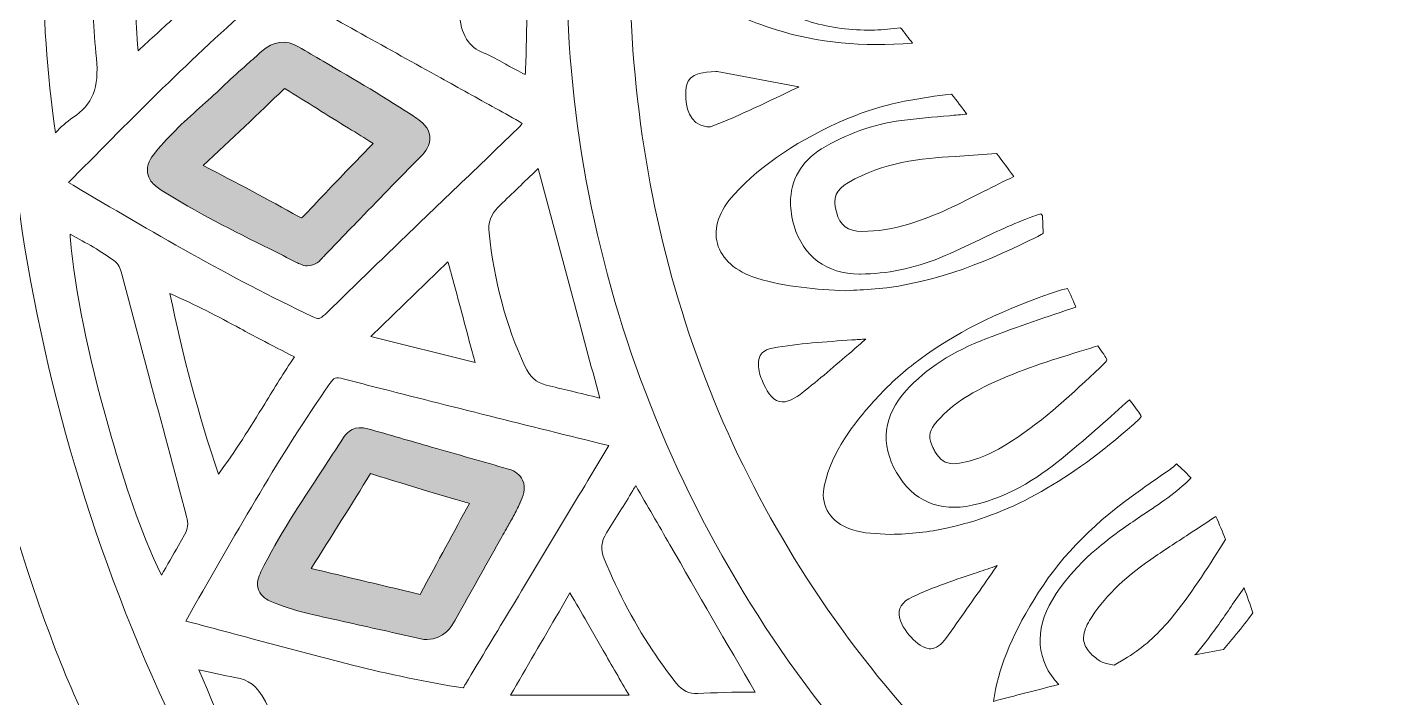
# Model space of a CAD drawing. Extents: x 126 to 2875, y -2951 to -49.
# Drawn here: x 578.5 to 976, y -1812.4 to -1616.7 of the extents above; entities that cross this region are included whole.
import ezdxf

# ---------------------------------------------------------------- set-up
doc = ezdxf.new("R2010")
doc.units = 0
doc.header["$MEASUREMENT"] = 0
doc.layers.add('Layer 1', color=7, linetype='Continuous')

# ---------------------------------------------------------------- blocks, each defined once
blk = doc.blocks.new('block 2')
at = {"layer": 'Layer 1', "true_color": 0x96c0ff}
h = blk.add_hatch(color=151, dxfattribs=at)
h.dxf.hatch_style = 2
edge = h.paths.add_edge_path()
edge.add_spline(control_points=[(614.67, -1661.59), (615.47, -1662.72), (616.62, -1663.55), (617.64, -1664.21), (617.64, -1664.21), (617.64, -1664.21), (617.64, -1664.21), (627.86, -1670.72), (638.77, -1676.16), (649.31, -1681.42), (651.92, -1682.72), (654.52, -1684.02), (657.11, -1685.33), (657.54, -1685.54), (657.97, -1685.73), (658.37, -1685.9), (658.37, -1685.9), (659.21, -1686.27), (659.21, -1686.27), (659.21, -1686.27), (659.74, -1686.31), (659.74, -1686.31), (659.91, -1686.32), (660.08, -1686.33), (660.24, -1686.33), (662.73, -1686.33), (664.11, -1684.71), (664.8, -1683.91), (664.9, -1683.8), (664.99, -1683.69), (665.09, -1683.59), (668.24, -1680.34), (671.38, -1677.08), (674.52, -1673.82), (680.69, -1667.43), (687.06, -1660.82), (693.41, -1654.42), (694.68, -1653.14), (696.34, -1651.13), (696.08, -1648.54), (695.81, -1645.96), (693.77, -1644.31), (692.25, -1643.3), (683.33, -1637.35), (673.97, -1631.89), (664.91, -1626.61), (662.52, -1625.22), (660.12, -1623.82), (657.74, -1622.42), (654.07, -1620.26), (650.27, -1620.72), (647.01, -1623.7), (645.62, -1624.98), (644.2, -1626.24), (642.78, -1627.49), (640.63, -1629.39), (638.4, -1631.36), (636.27, -1633.41), (634.15, -1635.46), (631.9, -1637.48), (629.72, -1639.44), (625.01, -1643.66), (620.14, -1648.04), (615.98, -1653.18), (614.55, -1654.93), (613.29, -1656.88), (613.67, -1659.24), (613.82, -1660.14), (614.18, -1660.92), (614.67, -1661.59)], knot_values=[0, 0, 0, 0, 1, 1, 1, 2, 2, 2, 3, 3, 3, 4, 4, 4, 5, 5, 5, 6, 6, 6, 7, 7, 7, 8, 8, 8, 9, 9, 9, 10, 10, 10, 11, 11, 11, 12, 12, 12, 13, 13, 13, 14, 14, 14, 15, 15, 15, 16, 16, 16, 17, 17, 17, 18, 18, 18, 19, 19, 19, 20, 20, 20, 21, 21, 21, 22, 22, 22, 23, 23, 23, 23], degree=3, periodic=1)
edge = h.paths.add_edge_path()
edge.add_spline(control_points=[(653.4, -1634.81), (653.52, -1634.69), (653.63, -1634.6), (653.71, -1634.53), (653.75, -1634.56), (653.81, -1634.59), (653.87, -1634.63), (660, -1638.53), (666.27, -1642.41), (672.34, -1646.16), (674.72, -1647.63), (677.1, -1649.11), (679.48, -1650.59), (677.42, -1652.75), (675.35, -1654.91), (673.27, -1657.07), (668.77, -1661.75), (664.11, -1666.6), (659.61, -1671.46), (658.97, -1672.16), (658.68, -1672.3), (658.68, -1672.31), (658.64, -1672.31), (658.37, -1672.27), (657.76, -1671.93), (648.97, -1667.08), (639.6, -1662.07), (629.89, -1657.05), (638.1, -1649.49), (646.22, -1641.7), (653.4, -1634.81)], knot_values=[0, 0, 0, 0, 1, 1, 1, 2, 2, 2, 3, 3, 3, 4, 4, 4, 5, 5, 5, 6, 6, 6, 7, 7, 7, 8, 8, 8, 9, 9, 9, 10, 10, 10, 10], degree=3, periodic=1)
h = blk.add_hatch(color=151, dxfattribs=at)
h.dxf.hatch_style = 2
edge = h.paths.add_edge_path()
edge.add_spline(control_points=[(649.95, -1784.4), (653.89, -1786.03), (657.89, -1787.28), (662.16, -1788.22), (669.8, -1789.91), (677.45, -1791.63), (685.09, -1793.34), (685.09, -1793.34), (693.94, -1795.33), (693.94, -1795.33), (693.94, -1795.33), (694.34, -1795.39), (694.34, -1795.39), (694.65, -1795.42), (694.96, -1795.43), (695.25, -1795.43), (700.26, -1795.43), (702.53, -1791.38), (703.42, -1789.8), (703.42, -1789.8), (704.63, -1787.64), (704.63, -1787.64), (708.79, -1780.24), (712.94, -1772.83), (717.08, -1765.43), (717.51, -1764.65), (717.96, -1763.88), (718.4, -1763.1), (719.06, -1761.94), (719.74, -1760.75), (720.4, -1759.54), (720.43, -1759.47), (720.47, -1759.41), (720.5, -1759.35), (721.15, -1758.14), (721.78, -1756.9), (722.37, -1755.61), (722.39, -1755.57), (722.41, -1755.54), (722.42, -1755.51), (722.42, -1755.51), (722.42, -1755.5), (722.42, -1755.5), (722.44, -1755.47), (722.45, -1755.44), (722.47, -1755.4), (723.2, -1753.79), (724.3, -1751.36), (723.15, -1748.88), (722.44, -1747.34), (721.06, -1746.26), (719.06, -1745.68), (711.56, -1743.52), (704.06, -1741.37), (696.56, -1739.22), (690.36, -1737.45), (684.16, -1735.67), (677.97, -1733.89), (674.15, -1732.79), (672, -1734.68), (670.86, -1736.45), (668.77, -1739.72), (666.63, -1742.96), (664.49, -1746.2), (658.29, -1755.58), (651.89, -1765.28), (646.77, -1775.68), (646.06, -1777.11), (645.35, -1779.01), (646.08, -1780.95), (646.83, -1782.92), (648.65, -1783.86), (649.95, -1784.4)], knot_values=[0, 0, 0, 0, 1, 1, 1, 2, 2, 2, 3, 3, 3, 4, 4, 4, 5, 5, 5, 6, 6, 6, 7, 7, 7, 8, 8, 8, 9, 9, 9, 10, 10, 10, 11, 11, 11, 12, 12, 12, 13, 13, 13, 14, 14, 14, 15, 15, 15, 16, 16, 16, 17, 17, 17, 18, 18, 18, 19, 19, 19, 20, 20, 20, 21, 21, 21, 22, 22, 22, 23, 23, 23, 24, 24, 24, 24], degree=3, periodic=1)
edge = h.paths.add_edge_path()
edge.add_spline(control_points=[(678.72, -1747), (686.41, -1749.38), (694.62, -1751.86), (703.68, -1754.54), (704.97, -1754.92), (706.28, -1755.31), (707.61, -1755.7), (703.05, -1764.03), (698.56, -1772.38), (693.26, -1782.25), (693.26, -1782.25), (685.71, -1780.46), (685.71, -1780.46), (677.58, -1778.52), (669.5, -1776.59), (661.43, -1774.69), (667.32, -1765.4), (673.21, -1755.91), (678.72, -1747)], knot_values=[0, 0, 0, 0, 1, 1, 1, 2, 2, 2, 3, 3, 3, 4, 4, 4, 5, 5, 5, 6, 6, 6, 6], degree=3, periodic=1)
at = {"layer": 'Layer 1', "lineweight": 0}
for points, knots in [([(2818.52, -1015.73), (2765.29, -1065.49), (2703.63, -1093.3), (2640.24, -1096.15), (2556.69, -1099.87), (2474.7, -1071.45), (2412.6, -1046.28), (2390.46, -1037.31), (2368.11, -1027.6), (2346.48, -1018.23), (2338.27, -1014.67), (2330.02, -1011.09), (2321.71, -1007.53), (2370.51, -1008.44), (2426.27, -1007.2), (2513.09, -924.65), (2568.78, -871.7), (2642.17, -798.11), (2625.81, -711.87), (2622.52, -694.49), (2611.09, -653.09), (2560.09, -612.54), (2565.36, -622.37), (2601.86, -692.87), (2569.54, -747.69), (2554.2, -773.71), (2526.78, -791.73), (2470.03, -803.98), (2455.63, -807.08), (2439.86, -809.44), (2422.81, -811.04), (2491.94, -734.79), (2533.75, -634.63), (2547.11, -513), (2561.91, -378.42), (2538.09, -252.24), (2515.5, -170.1), (2510.84, -153.21), (2505.7, -136.24), (2500.21, -119.65), (2496.11, -107.32), (2491.02, -97.85), (2485.03, -91.28), (2485.03, -91.28), (2489.08, -88.91), (2489.08, -88.91), (2488.22, -87.43), (2467.53, -52.75), (2420.58, -50.35), (2390.21, -48.79), (2356.11, -61.25), (2319.21, -87.4), (2293.72, -105.48), (2266.78, -130.21), (2238.64, -161.33), (2186.92, -191.97), (2146.46, -219.39), (2111.33, -247.55), (2059.02, -289.5), (2001.37, -329.63), (1934.36, -338.98), (1877.45, -346.93), (1826.29, -329.19), (1772.12, -310.4), (1744.15, -300.69), (1715.23, -290.66), (1685.52, -284.53), (1598.6, -266.59), (1534.9, -282.01), (1500.31, -329.06), (1465.72, -282.01), (1402.02, -266.61), (1315.1, -284.53), (1285.39, -290.66), (1256.47, -300.69), (1228.5, -310.4), (1174.33, -329.19), (1123.17, -346.93), (1066.26, -338.98), (999.25, -329.63), (941.6, -289.5), (889.29, -247.55), (854.16, -219.39), (813.72, -191.97), (761.98, -161.33), (733.84, -130.21), (706.9, -105.48), (681.41, -87.4), (644.51, -61.25), (610.42, -48.78), (580.04, -50.35), (533.09, -52.75), (512.4, -87.43), (511.54, -88.91), (511.54, -88.91), (515.6, -91.28), (515.6, -91.28), (509.6, -97.85), (504.51, -107.32), (500.43, -119.65), (494.91, -136.25), (489.76, -153.22), (485.12, -170.1), (462.53, -252.24), (438.71, -378.42), (453.51, -513), (466.87, -634.63), (508.68, -734.79), (577.81, -811.04), (560.76, -809.44), (544.99, -807.08), (530.59, -803.98), (473.84, -791.73), (446.42, -773.71), (431.08, -747.69), (398.76, -692.87), (435.26, -622.37), (440.53, -612.54), (389.53, -653.09), (378.1, -694.49), (374.81, -711.87), (358.45, -798.11), (431.84, -871.7), (487.53, -924.65), (574.36, -1007.2), (630.11, -1008.44), (678.91, -1007.53), (670.6, -1011.09), (662.35, -1014.67), (654.14, -1018.23), (632.51, -1027.6), (610.16, -1037.31), (588.02, -1046.28), (525.92, -1071.45), (443.9, -1099.88), (360.39, -1096.15), (296.99, -1093.3), (235.33, -1065.49), (182.1, -1015.73), (182.1, -1015.73), (125.87, -963.15), (125.87, -963.15), (125.87, -963.15), (170.22, -1026.07), (170.22, -1026.07), (219.77, -1096.34), (304.4, -1156.08), (385.84, -1178.26), (421.01, -1187.83), (457.96, -1193.28), (496.54, -1194.59), (485.65, -1205.66), (470.29, -1222.36), (453.05, -1244.47), (422.71, -1283.4), (380.73, -1347.02), (353.04, -1429.06), (321.9, -1521.35), (314.84, -1617.62), (332.07, -1715.18), (353.53, -1836.78), (412.97, -1960.62), (508.76, -2083.27), (508.76, -2083.27), (517.35, -2094.25), (517.35, -2094.25), (517.35, -2094.25), (522.39, -2081.24), (522.39, -2081.24), (522.59, -2080.7), (544.03, -2026.57), (607.28, -1966.45), (618.55, -1955.74), (631.63, -1944.41), (646.68, -1932.9), (644.92, -1962.85), (643.59, -2025.77), (654.99, -2105.75), (664.24, -2170.7), (680.05, -2233.27), (701.96, -2291.74), (729.36, -2364.83), (766.43, -2431.68), (812.16, -2490.44), (814.05, -2493.21), (839.63, -2531.25), (859.49, -2587.32), (878.32, -2640.42), (895.73, -2721.14), (871.87, -2804.06), (871.87, -2804.06), (865.62, -2825.84), (865.62, -2825.84), (865.62, -2825.84), (884.08, -2812.68), (884.08, -2812.68), (885.65, -2811.57), (922.92, -2784.71), (954.16, -2735.73), (978.8, -2697.08), (1003.28, -2637.97), (992.89, -2564.05), (993.48, -2564.79), (994.03, -2565.49), (994.54, -2566.17), (1016.21, -2595.31), (1039.76, -2622.73), (1064.5, -2647.63), (1109.21, -2692.65), (1155.37, -2726.78), (1201.72, -2749.11), (1255.68, -2775.1), (1310.13, -2785.14), (1363.64, -2778.93), (1378.87, -2809.5), (1404.34, -2833.21), (1429, -2856.2), (1455.2, -2880.59), (1479.94, -2903.62), (1493.04, -2933.91), (1493.04, -2933.91), (1500.31, -2950.67), (1500.31, -2950.67), (1500.31, -2950.67), (1507.58, -2933.91), (1507.58, -2933.91), (1520.68, -2903.62), (1545.42, -2880.59), (1571.62, -2856.2), (1596.29, -2833.21), (1621.76, -2809.5), (1636.98, -2778.93), (1690.49, -2785.14), (1744.94, -2775.1), (1798.9, -2749.11), (1845.25, -2726.78), (1891.43, -2692.65), (1936.12, -2647.63), (1960.86, -2622.73), (1984.41, -2595.33), (2006.08, -2566.18), (2006.59, -2565.5), (2007.14, -2564.79), (2007.73, -2564.05), (1997.35, -2637.97), (2021.82, -2697.08), (2046.46, -2735.73), (2077.7, -2784.71), (2114.98, -2811.57), (2116.54, -2812.68), (2116.54, -2812.68), (2135, -2825.84), (2135, -2825.84), (2135, -2825.84), (2128.75, -2804.06), (2128.75, -2804.06), (2104.89, -2721.14), (2122.3, -2640.42), (2141.13, -2587.32), (2161.01, -2531.22), (2186.59, -2493.18), (2188.46, -2490.44), (2234.19, -2431.68), (2271.26, -2364.83), (2298.65, -2291.74), (2320.57, -2233.27), (2336.38, -2170.7), (2345.63, -2105.75), (2357.03, -2025.77), (2355.7, -1962.85), (2353.94, -1932.9), (2368.99, -1944.41), (2382.07, -1955.74), (2393.34, -1966.45), (2456.59, -2026.57), (2478.03, -2080.7), (2478.23, -2081.24), (2478.23, -2081.24), (2483.25, -2094.29), (2483.25, -2094.29), (2483.25, -2094.29), (2491.86, -2083.27), (2491.86, -2083.27), (2587.65, -1960.62), (2647.09, -1836.78), (2668.55, -1715.18), (2685.78, -1617.62), (2678.72, -1521.35), (2647.58, -1429.06), (2619.89, -1347.02), (2577.91, -1283.4), (2547.57, -1244.47), (2530.33, -1222.36), (2514.97, -1205.66), (2504.08, -1194.59), (2542.66, -1193.28), (2579.61, -1187.83), (2614.78, -1178.26), (2696.22, -1156.08), (2780.85, -1096.34), (2830.4, -1026.07), (2830.4, -1026.07), (2874.75, -963.15), (2874.75, -963.15), (2874.75, -963.15), (2818.52, -1015.73), (2818.52, -1015.73)], [0, 0, 0, 0, 1, 1, 1, 2, 2, 2, 3, 3, 3, 4, 4, 4, 5, 5, 5, 6, 6, 6, 7, 7, 7, 8, 8, 8, 9, 9, 9, 10, 10, 10, 11, 11, 11, 12, 12, 12, 13, 13, 13, 14, 14, 14, 15, 15, 15, 16, 16, 16, 17, 17, 17, 18, 18, 18, 19, 19, 19, 20, 20, 20, 21, 21, 21, 22, 22, 22, 23, 23, 23, 24, 24, 24, 25, 25, 25, 26, 26, 26, 27, 27, 27, 28, 28, 28, 29, 29, 29, 30, 30, 30, 31, 31, 31, 32, 32, 32, 33, 33, 33, 34, 34, 34, 35, 35, 35, 36, 36, 36, 37, 37, 37, 38, 38, 38, 39, 39, 39, 40, 40, 40, 41, 41, 41, 42, 42, 42, 43, 43, 43, 44, 44, 44, 45, 45, 45, 46, 46, 46, 47, 47, 47, 48, 48, 48, 49, 49, 49, 50, 50, 50, 51, 51, 51, 52, 52, 52, 53, 53, 53, 54, 54, 54, 55, 55, 55, 56, 56, 56, 57, 57, 57, 58, 58, 58, 59, 59, 59, 60, 60, 60, 61, 61, 61, 62, 62, 62, 63, 63, 63, 64, 64, 64, 65, 65, 65, 66, 66, 66, 67, 67, 67, 68, 68, 68, 69, 69, 69, 70, 70, 70, 71, 71, 71, 72, 72, 72, 73, 73, 73, 74, 74, 74, 75, 75, 75, 76, 76, 76, 77, 77, 77, 78, 78, 78, 79, 79, 79, 80, 80, 80, 81, 81, 81, 82, 82, 82, 83, 83, 83, 84, 84, 84, 85, 85, 85, 86, 86, 86, 87, 87, 87, 88, 88, 88, 89, 89, 89, 90, 90, 90, 91, 91, 91, 92, 92, 92, 93, 93, 93, 94, 94, 94, 95, 95, 95, 96, 96, 96, 97, 97, 97, 98, 98, 98, 99, 99, 99, 100, 100, 100, 101, 101, 101, 102, 102, 102, 102]), ([(648.52, -1911.71), (648.52, -1911.71), (648.18, -1911.22), (648.18, -1911.22), (643.4, -1904.38), (638.58, -1896.56), (632.97, -1886.63), (629.41, -1880.32), (625.71, -1873.95), (622.13, -1867.79), (610.87, -1848.47), (599.24, -1828.47), (590.49, -1807.47), (582.52, -1788.39), (575.72, -1767.69), (568.4, -1740.32), (562.1, -1716.73), (555.58, -1692.36), (552.46, -1667.12), (550.9, -1654.43), (549.31, -1639.44), (549.39, -1624.41), (549.44, -1616.58), (549.38, -1608.62), (549.31, -1600.92), (549.19, -1584.75), (549.04, -1568.03), (549.96, -1551.65), (551.48, -1524.24), (556.37, -1495.97), (565.33, -1462.68), (573.98, -1430.55), (582.17, -1401.69), (594.97, -1374.1), (600.77, -1361.53), (607.77, -1349.28), (614.55, -1337.44), (618.01, -1331.36), (621.59, -1325.08), (624.99, -1318.81), (645.7, -1280.61), (672.77, -1245.44), (707.75, -1211.31), (707.75, -1211.31), (711.41, -1207.73), (711.41, -1207.73), (724.94, -1194.5), (738.87, -1180.88), (753.74, -1168.77), (745.01, -1184.49), (737.59, -1201.34), (731.61, -1218.99), (731.61, -1218.99), (727.25, -1223.28), (727.25, -1223.28), (678.37, -1271.35), (639.94, -1327.55), (613.03, -1390.29), (585.2, -1455.16), (571.05, -1524.07), (570.97, -1595.1), (570.83, -1704.59), (604.23, -1809.49), (667.58, -1898.47), (661.1, -1902.76), (654.75, -1907.18), (648.52, -1911.71)], [0, 0, 0, 0, 1, 1, 1, 2, 2, 2, 3, 3, 3, 4, 4, 4, 5, 5, 5, 6, 6, 6, 7, 7, 7, 8, 8, 8, 9, 9, 9, 10, 10, 10, 11, 11, 11, 12, 12, 12, 13, 13, 13, 14, 14, 14, 15, 15, 15, 16, 16, 16, 17, 17, 17, 18, 18, 18, 19, 19, 19, 20, 20, 20, 21, 21, 21, 22, 22, 22, 22]), ([(736.31, -1584.95), (737.61, -1551.95), (742.97, -1519.81), (752.22, -1489.37), (755.78, -1496.95), (759.59, -1504.57), (763.65, -1512.25), (763.65, -1512.25), (763.08, -1512.77), (763.08, -1512.77), (763.2, -1512.91), (763.58, -1513.31), (764.17, -1513.91), (764.17, -1513.91), (763.47, -1516.9), (763.47, -1516.9), (755.95, -1548.91), (753.07, -1582.26), (754.89, -1616.06), (759.1, -1694.03), (787.22, -1762.56), (838.46, -1819.78), (832.03, -1821.72), (825.67, -1823.73), (819.35, -1825.81), (819.35, -1825.81), (818.54, -1824.85), (818.54, -1824.85), (762.08, -1757.07), (732.87, -1671.87), (736.31, -1584.95)], [0, 0, 0, 0, 1, 1, 1, 2, 2, 2, 3, 3, 3, 4, 4, 4, 5, 5, 5, 6, 6, 6, 7, 7, 7, 8, 8, 8, 9, 9, 9, 10, 10, 10, 10]), ([(596.34, -1552.75), (598.62, -1555.13), (599.37, -1558.44), (598.81, -1563.82), (597.64, -1575.33), (597.58, -1586.98), (597.51, -1598.25), (597.51, -1598.25), (597.5, -1600.92), (597.5, -1600.92), (597.45, -1609.06), (597.86, -1617.43), (598.73, -1625.78), (599.59, -1634.2), (597.55, -1639.37), (591.89, -1643.09), (589.99, -1644.34), (588.36, -1645.86), (586.75, -1647.51), (581.91, -1612.64), (581.92, -1578.62), (586.8, -1543.89), (586.86, -1543.95), (586.94, -1544.02), (587.02, -1544.09), (590.34, -1547.02), (593.49, -1549.79), (596.34, -1552.75)], [0, 0, 0, 0, 1, 1, 1, 2, 2, 2, 3, 3, 3, 4, 4, 4, 5, 5, 5, 6, 6, 6, 7, 7, 7, 8, 8, 8, 9, 9, 9, 9]), ([(724.21, -1583.43), (724.23, -1585.95), (724.26, -1588.43), (724.29, -1590.92), (724.4, -1602.71), (724.53, -1614.92), (724.06, -1626.88), (724.06, -1626.88), (724.04, -1627.53), (724.04, -1627.53), (723.99, -1628.56), (723.96, -1629.62), (723.9, -1630.48), (723.07, -1630.08), (722.05, -1629.54), (721.05, -1629.04), (721.05, -1629.04), (720.84, -1628.93), (720.84, -1628.93), (719.85, -1628.42), (718.86, -1627.87), (717.9, -1627.3), (716.01, -1626.22), (714.07, -1625.09), (711.93, -1624.27), (707.31, -1622.47), (705.23, -1619.08), (704.55, -1612.19), (704.55, -1612.19), (704.54, -1612.02), (704.54, -1612.02), (704, -1606.57), (703.49, -1601.45), (703.83, -1596.19), (703.92, -1594.27), (704, -1592.36), (704.08, -1590.46), (704.27, -1586.11), (704.47, -1581.63), (704.74, -1577.23), (705.03, -1572.75), (706.49, -1570.28), (709.78, -1568.71), (714.08, -1566.67), (718.2, -1564.25), (722.19, -1561.92), (722.9, -1561.49), (723.61, -1561.08), (724.33, -1560.67), (724.2, -1565.73), (724.17, -1570.82), (724.18, -1575.86), (724.18, -1578.4), (724.2, -1580.91), (724.21, -1583.43)], [0, 0, 0, 0, 1, 1, 1, 2, 2, 2, 3, 3, 3, 4, 4, 4, 5, 5, 5, 6, 6, 6, 7, 7, 7, 8, 8, 8, 9, 9, 9, 10, 10, 10, 11, 11, 11, 12, 12, 12, 13, 13, 13, 14, 14, 14, 15, 15, 15, 16, 16, 16, 17, 17, 17, 18, 18, 18, 18]), ([(610.75, -1570.21), (610.75, -1570.21), (610.87, -1568.12), (610.87, -1568.12), (614.4, -1571.34), (617.93, -1574.57), (621.45, -1577.8), (627.89, -1583.72), (634.56, -1589.83), (641.17, -1595.78), (641.2, -1595.79), (641.22, -1595.83), (641.25, -1595.84), (641.2, -1595.89), (641.16, -1595.92), (641.11, -1595.97), (634.71, -1601.75), (628.26, -1607.67), (622.02, -1613.38), (618.31, -1616.78), (614.59, -1620.19), (610.89, -1623.58), (610.89, -1623.58), (610.76, -1621.72), (610.76, -1621.72), (610.21, -1613.19), (609.64, -1604.36), (609.89, -1595.73), (609.89, -1595.73), (609.89, -1595.54), (609.89, -1595.54), (609.67, -1587.14), (610.21, -1578.52), (610.75, -1570.21)], [0, 0, 0, 0, 1, 1, 1, 2, 2, 2, 3, 3, 3, 4, 4, 4, 5, 5, 5, 6, 6, 6, 7, 7, 7, 8, 8, 8, 9, 9, 9, 10, 10, 10, 11, 11, 11, 11]), ([(803.92, -1577.23), (796.81, -1579.98), (792.16, -1586.47), (791.97, -1594.01), (791.7, -1604.53), (796.78, -1611.94), (806.28, -1614.87), (812.04, -1616.64), (817.96, -1617.54), (823.96, -1617.54), (826.51, -1617.54), (829.05, -1617.37), (831.62, -1617.05), (831.62, -1617.05), (833.47, -1616.83), (833.47, -1616.83), (834.63, -1618.34), (835.8, -1619.86), (836.95, -1621.36), (822.31, -1622.47), (809.3, -1621.22), (797.3, -1617.5), (788.88, -1614.88), (781.83, -1611.51), (775.77, -1607.18), (771.29, -1603.98), (768.84, -1600.02), (768.84, -1596.03), (768.85, -1592.01), (771.37, -1588.01), (775.93, -1584.78), (783.4, -1579.49), (791.41, -1575.55), (799.75, -1573.05), (799.75, -1573.05), (800.77, -1572.75), (800.77, -1572.75), (801.81, -1574.25), (802.86, -1575.74), (803.92, -1577.23)], [0, 0, 0, 0, 1, 1, 1, 2, 2, 2, 3, 3, 3, 4, 4, 4, 5, 5, 5, 6, 6, 6, 7, 7, 7, 8, 8, 8, 9, 9, 9, 10, 10, 10, 11, 11, 11, 12, 12, 12, 13, 13, 13, 13]), ([(595.09, -1657.47), (612.31, -1640.09), (630.11, -1622.1), (649.07, -1606.04), (650.76, -1604.61), (651.11, -1604.64), (652.79, -1605.59), (668.24, -1614.3), (684.01, -1623.04), (699.27, -1631.49), (704.6, -1634.45), (709.95, -1637.43), (715.29, -1640.39), (717.88, -1641.83), (720.48, -1643.28), (723.06, -1644.76), (722.57, -1645.36), (722.08, -1645.93), (721.55, -1646.42), (715.37, -1652.39), (709.18, -1658.34), (702.97, -1664.29), (690.66, -1676.13), (677.91, -1688.37), (665.47, -1700.51), (663.98, -1701.93), (663.63, -1702), (661.73, -1701.09), (637.71, -1689.82), (614.44, -1676.1), (591.93, -1662.83), (591.93, -1662.83), (590.56, -1662.03), (590.56, -1662.03), (590.56, -1662.03), (595.09, -1657.47), (595.09, -1657.47)], [0, 0, 0, 0, 1, 1, 1, 2, 2, 2, 3, 3, 3, 4, 4, 4, 5, 5, 5, 6, 6, 6, 7, 7, 7, 8, 8, 8, 9, 9, 9, 10, 10, 10, 11, 11, 11, 12, 12, 12, 12]), ([(614.67, -1661.59), (615.47, -1662.72), (616.62, -1663.55), (617.64, -1664.21), (617.64, -1664.21), (617.64, -1664.21), (617.64, -1664.21), (627.86, -1670.72), (638.77, -1676.16), (649.31, -1681.42), (651.92, -1682.72), (654.52, -1684.02), (657.11, -1685.33), (657.54, -1685.54), (657.97, -1685.73), (658.37, -1685.9), (658.37, -1685.9), (659.21, -1686.27), (659.21, -1686.27), (659.21, -1686.27), (659.74, -1686.31), (659.74, -1686.31), (659.91, -1686.32), (660.08, -1686.33), (660.24, -1686.33), (662.73, -1686.33), (664.11, -1684.71), (664.8, -1683.91), (664.9, -1683.8), (664.99, -1683.69), (665.09, -1683.59), (668.24, -1680.34), (671.38, -1677.08), (674.52, -1673.82), (680.69, -1667.43), (687.06, -1660.82), (693.41, -1654.42), (694.68, -1653.14), (696.34, -1651.13), (696.08, -1648.54), (695.81, -1645.96), (693.77, -1644.31), (692.25, -1643.3), (683.33, -1637.35), (673.97, -1631.89), (664.91, -1626.61), (662.52, -1625.22), (660.12, -1623.82), (657.74, -1622.42), (654.07, -1620.26), (650.27, -1620.72), (647.01, -1623.7), (645.62, -1624.98), (644.2, -1626.24), (642.78, -1627.49), (640.63, -1629.39), (638.4, -1631.36), (636.27, -1633.41), (634.15, -1635.46), (631.9, -1637.48), (629.72, -1639.44), (625.01, -1643.66), (620.14, -1648.04), (615.98, -1653.18), (614.55, -1654.93), (613.29, -1656.88), (613.67, -1659.24), (613.82, -1660.14), (614.18, -1660.92), (614.67, -1661.59)], [0, 0, 0, 0, 1, 1, 1, 2, 2, 2, 3, 3, 3, 4, 4, 4, 5, 5, 5, 6, 6, 6, 7, 7, 7, 8, 8, 8, 9, 9, 9, 10, 10, 10, 11, 11, 11, 12, 12, 12, 13, 13, 13, 14, 14, 14, 15, 15, 15, 16, 16, 16, 17, 17, 17, 18, 18, 18, 19, 19, 19, 20, 20, 20, 21, 21, 21, 22, 22, 22, 23, 23, 23, 23]), ([(778.02, -1645.77), (778, -1645.78), (777.94, -1645.78), (777.86, -1645.78), (777.81, -1645.8), (777.8, -1645.8), (777.75, -1645.8), (777.59, -1645.8), (777.34, -1645.78), (776.96, -1645.75), (771.53, -1645.21), (770.79, -1639.52), (770.79, -1636.44), (770.79, -1635.94), (770.82, -1635.49), (770.83, -1635.16), (770.99, -1632.95), (771.21, -1629.64), (779.59, -1629.64), (779.59, -1629.64), (779.95, -1629.64), (779.95, -1629.64), (779.95, -1629.64), (803.74, -1634.1), (803.74, -1634.1), (803.74, -1634.1), (803.44, -1634.24), (803.44, -1634.24), (795.18, -1638.27), (786.63, -1642.43), (778.02, -1645.77)], [0, 0, 0, 0, 1, 1, 1, 2, 2, 2, 3, 3, 3, 4, 4, 4, 5, 5, 5, 6, 6, 6, 7, 7, 7, 8, 8, 8, 9, 9, 9, 10, 10, 10, 10]), ([(653.4, -1634.81), (653.52, -1634.69), (653.63, -1634.6), (653.71, -1634.53), (653.75, -1634.56), (653.81, -1634.59), (653.87, -1634.63), (660, -1638.53), (666.27, -1642.41), (672.34, -1646.16), (674.72, -1647.63), (677.1, -1649.11), (679.48, -1650.59), (677.42, -1652.75), (675.35, -1654.91), (673.27, -1657.07), (668.77, -1661.75), (664.11, -1666.6), (659.61, -1671.46), (658.97, -1672.16), (658.68, -1672.3), (658.68, -1672.31), (658.64, -1672.31), (658.37, -1672.27), (657.76, -1671.93), (648.97, -1667.08), (639.6, -1662.07), (629.89, -1657.05), (638.1, -1649.49), (646.22, -1641.7), (653.4, -1634.81)], [0, 0, 0, 0, 1, 1, 1, 2, 2, 2, 3, 3, 3, 4, 4, 4, 5, 5, 5, 6, 6, 6, 7, 7, 7, 8, 8, 8, 9, 9, 9, 10, 10, 10, 10]), ([(784.86, -1665.52), (793.17, -1656.49), (803.79, -1649.41), (818.26, -1643.27), (828.03, -1639.1), (838.03, -1637.49), (846.53, -1636.44), (846.53, -1636.44), (848.38, -1636.22), (848.38, -1636.22), (849.87, -1638.15), (851.36, -1640.1), (852.83, -1642.05), (851.15, -1642.21), (849.46, -1642.35), (847.78, -1642.51), (843.17, -1642.9), (838.41, -1643.31), (833.71, -1643.93), (825.38, -1645.06), (817.53, -1647.83), (810.39, -1652.21), (804.47, -1655.84), (801.35, -1661.36), (801.35, -1667.88), (801.35, -1670.04), (801.7, -1672.3), (802.38, -1674.63), (805.06, -1683.66), (811.83, -1688.68), (821.49, -1688.73), (821.49, -1688.73), (821.79, -1688.73), (821.79, -1688.73), (829.42, -1688.73), (837.22, -1687.13), (844.98, -1683.97), (848.97, -1682.32), (852.89, -1680.45), (856.69, -1678.65), (862, -1676.11), (867.49, -1673.49), (873.17, -1671.57), (873.17, -1671.57), (874.45, -1671.19), (874.45, -1671.19), (874.6, -1671.38), (874.72, -1671.57), (874.87, -1671.76), (874.87, -1671.76), (875.09, -1676.68), (875.09, -1676.68), (875.1, -1676.75), (875.1, -1676.79), (875.1, -1676.83), (874.6, -1677.27), (872.84, -1678.12), (871.05, -1678.99), (857.48, -1685.58), (841.13, -1692.43), (822.66, -1693.34), (821.38, -1693.4), (820.08, -1693.46), (818.81, -1693.54), (818.81, -1693.54), (817.36, -1693.62), (817.36, -1693.62), (808.93, -1693.21), (800.02, -1692.58), (791.49, -1689.92), (785.32, -1687.99), (781.23, -1684.41), (780.01, -1679.85), (778.79, -1675.32), (780.52, -1670.23), (784.86, -1665.52)], [0, 0, 0, 0, 1, 1, 1, 2, 2, 2, 3, 3, 3, 4, 4, 4, 5, 5, 5, 6, 6, 6, 7, 7, 7, 8, 8, 8, 9, 9, 9, 10, 10, 10, 11, 11, 11, 12, 12, 12, 13, 13, 13, 14, 14, 14, 15, 15, 15, 16, 16, 16, 17, 17, 17, 18, 18, 18, 19, 19, 19, 20, 20, 20, 21, 21, 21, 22, 22, 22, 23, 23, 23, 24, 24, 24, 25, 25, 25, 25]), ([(866.52, -1660.28), (863.59, -1661.66), (860.68, -1663.13), (857.86, -1664.57), (850.6, -1668.26), (843.73, -1671.76), (836.22, -1674.06), (831.25, -1675.58), (826.7, -1676.32), (822.17, -1676.29), (817.96, -1676.27), (815.87, -1674.67), (814.73, -1670.59), (813.6, -1666.51), (814.59, -1664.08), (818.23, -1661.99), (828.26, -1656.2), (839.57, -1654.9), (849.36, -1654.38), (849.36, -1654.38), (861.52, -1653.54), (861.52, -1653.54), (863.2, -1655.77), (864.86, -1658.02), (866.52, -1660.28)], [0, 0, 0, 0, 1, 1, 1, 2, 2, 2, 3, 3, 3, 4, 4, 4, 5, 5, 5, 6, 6, 6, 7, 7, 7, 8, 8, 8, 8]), ([(726.68, -1658.94), (726.68, -1658.94), (727.7, -1657.97), (727.7, -1657.97), (727.7, -1657.97), (737.8, -1695.66), (737.8, -1695.66), (740.36, -1705.27), (743, -1715.2), (745.73, -1724.96), (742.85, -1724.22), (739.95, -1723.52), (737.13, -1722.86), (734.74, -1722.3), (732.37, -1721.73), (729.99, -1721.13), (727.14, -1720.42), (725.16, -1718.68), (723.79, -1715.66), (718.28, -1703.61), (714.76, -1690.52), (713.34, -1676.73), (713.04, -1673.72), (713.88, -1671.29), (715.94, -1669.28), (719.45, -1665.86), (722.98, -1662.47), (726.68, -1658.94)], [0, 0, 0, 0, 1, 1, 1, 2, 2, 2, 3, 3, 3, 4, 4, 4, 5, 5, 5, 6, 6, 6, 7, 7, 7, 8, 8, 8, 9, 9, 9, 9]), ([(604.21, -1685.07), (605.16, -1685.77), (605.63, -1686.99), (606.11, -1688.76), (606.11, -1688.76), (614.07, -1718.47), (614.07, -1718.47), (617.73, -1732.15), (621.4, -1745.81), (625.07, -1759.49), (625.61, -1761.53), (625.44, -1763.18), (624.49, -1764.84), (624.49, -1764.84), (622.7, -1767.94), (622.7, -1767.94), (621.07, -1770.79), (619.37, -1773.7), (617.74, -1776.65), (611.35, -1763.45), (606.95, -1749.58), (603.17, -1736.49), (596.99, -1715.26), (593.26, -1697.67), (591.4, -1681.18), (591.25, -1679.82), (591.1, -1678.49), (591.04, -1677.11), (595.82, -1679.63), (600.2, -1682.13), (604.21, -1685.07)], [0, 0, 0, 0, 1, 1, 1, 2, 2, 2, 3, 3, 3, 4, 4, 4, 5, 5, 5, 6, 6, 6, 7, 7, 7, 8, 8, 8, 9, 9, 9, 10, 10, 10, 10]), ([(709.26, -1714.58), (709.26, -1714.58), (678.85, -1706.97), (678.85, -1706.97), (678.85, -1706.97), (701.36, -1685.2), (701.36, -1685.2), (701.74, -1686.5), (702.08, -1687.73), (702.42, -1688.98), (704.4, -1696.34), (706.36, -1703.7), (708.32, -1711.08), (708.32, -1711.08), (709.26, -1714.58), (709.26, -1714.58)], [0, 0, 0, 0, 1, 1, 1, 2, 2, 2, 3, 3, 3, 4, 4, 4, 5, 5, 5, 5]), ([(811.23, -1750.31), (813.54, -1740.45), (819.76, -1732.47), (825.54, -1725.98), (829.09, -1722), (832.98, -1718.35), (837.33, -1714.94), (846.91, -1707.47), (858.73, -1701.25), (873.96, -1695.54), (874.52, -1695.33), (875.07, -1695.16), (875.62, -1694.97), (875.62, -1694.97), (876.7, -1694.6), (876.7, -1694.6), (878.98, -1693.81), (881.34, -1693), (882.16, -1692.99), (882.69, -1693.61), (883.6, -1695.89), (884.51, -1698.07), (884.51, -1698.07), (884.62, -1698.37), (884.62, -1698.37), (884.63, -1698.39), (884.63, -1698.4), (884.63, -1698.4), (876.73, -1701.03), (867.54, -1704.12), (858.53, -1707.57), (848.64, -1711.33), (840.97, -1716.31), (835.09, -1722.75), (828.45, -1730), (827.49, -1738.26), (832.28, -1746.65), (837.06, -1754.99), (844.71, -1758.3), (854.38, -1756.21), (866.03, -1753.68), (875.07, -1747.13), (881.64, -1741.7), (888.43, -1736.09), (894.86, -1730.33), (900.26, -1725.44), (900.26, -1725.45), (900.27, -1725.45), (900.27, -1725.47), (900.27, -1725.47), (900.48, -1725.72), (900.48, -1725.72), (901.95, -1727.61), (903.49, -1729.55), (903.75, -1730.33), (903.33, -1731.04), (901.38, -1732.72), (899.65, -1734.19), (880.99, -1750.21), (864.72, -1759.06), (846.89, -1762.91), (841.75, -1764.02), (836.38, -1764.62), (830.46, -1764.73), (830.46, -1764.73), (828.93, -1764.65), (828.93, -1764.65), (825.18, -1764.48), (821.3, -1764.3), (817.85, -1762.83), (812.5, -1760.52), (809.96, -1755.74), (811.23, -1750.31)], [0, 0, 0, 0, 1, 1, 1, 2, 2, 2, 3, 3, 3, 4, 4, 4, 5, 5, 5, 6, 6, 6, 7, 7, 7, 8, 8, 8, 9, 9, 9, 10, 10, 10, 11, 11, 11, 12, 12, 12, 13, 13, 13, 14, 14, 14, 15, 15, 15, 16, 16, 16, 17, 17, 17, 18, 18, 18, 19, 19, 19, 20, 20, 20, 21, 21, 21, 22, 22, 22, 23, 23, 23, 24, 24, 24, 24]), ([(656.53, -1712.93), (653.52, -1717.43), (650.65, -1722.08), (647.88, -1726.59), (643.64, -1733.48), (639.27, -1740.59), (634.33, -1747.14), (628.56, -1729.92), (623.9, -1712.59), (620.21, -1694.46), (627.51, -1697.56), (634.21, -1701.16), (640.71, -1704.65), (642.71, -1705.73), (644.72, -1706.81), (646.73, -1707.85), (649.74, -1709.44), (653.12, -1711.22), (656.53, -1712.93)], [0, 0, 0, 0, 1, 1, 1, 2, 2, 2, 3, 3, 3, 4, 4, 4, 5, 5, 5, 6, 6, 6, 6]), ([(792.52, -1712.54), (793.17, -1711.37), (794.36, -1710.65), (796.13, -1710.35), (803.73, -1709.01), (811.64, -1708.49), (819.29, -1707.98), (820.65, -1707.88), (822.01, -1707.8), (823.37, -1707.71), (821.95, -1708.93), (820.52, -1710.16), (819.1, -1711.4), (814.44, -1715.4), (809.65, -1719.55), (804.79, -1723.4), (802.92, -1724.87), (800.23, -1726.5), (798.08, -1725.96), (795.8, -1725.36), (794.15, -1722.42), (793.15, -1720.04), (792.55, -1718.6), (791.93, -1716.89), (791.97, -1715.12), (791.97, -1714.09), (792.14, -1713.23), (792.52, -1712.54)], [0, 0, 0, 0, 1, 1, 1, 2, 2, 2, 3, 3, 3, 4, 4, 4, 5, 5, 5, 6, 6, 6, 7, 7, 7, 8, 8, 8, 9, 9, 9, 9]), ([(893.7, -1713.76), (893.5, -1714.37), (891.55, -1716.19), (890.14, -1717.51), (882.51, -1724.63), (873.85, -1732.72), (864.04, -1738.69), (858.78, -1741.9), (853.8, -1743.69), (848.83, -1744.15), (846.53, -1744.04), (845.01, -1743.03), (843.51, -1740.51), (843.3, -1740.14), (843.1, -1739.76), (842.87, -1739.34), (841.61, -1736.84), (841.75, -1734.81), (843.32, -1732.77), (847.84, -1726.86), (854.35, -1723.3), (860.11, -1720.6), (868.26, -1716.76), (877.08, -1714.03), (885.6, -1711.38), (887.42, -1710.83), (889.22, -1710.27), (891.04, -1709.69), (892.17, -1711.26), (893.61, -1713.25), (893.7, -1713.76)], [0, 0, 0, 0, 1, 1, 1, 2, 2, 2, 3, 3, 3, 4, 4, 4, 5, 5, 5, 6, 6, 6, 7, 7, 7, 8, 8, 8, 9, 9, 9, 10, 10, 10, 10]), ([(627.51, -1785.32), (639.78, -1763.73), (652.46, -1741.4), (666.9, -1720.69), (668.13, -1718.92), (668.57, -1718.76), (670.79, -1719.33), (673.89, -1720.12), (676.99, -1720.93), (680.1, -1721.72), (701.91, -1727.31), (724.34, -1732.91), (748.34, -1738.82), (738.9, -1754.39), (729.52, -1770.02), (720.15, -1785.64), (715.59, -1793.24), (711.01, -1800.84), (706.45, -1808.43), (706.28, -1808.73), (706.11, -1809.04), (705.95, -1809.35), (705.92, -1809.42), (705.87, -1809.49), (705.84, -1809.56), (694.99, -1807.82), (684.12, -1805.57), (673.5, -1802.88), (663.6, -1800.38), (653.57, -1797.69), (643.86, -1795.09), (637.52, -1793.38), (631.18, -1791.69), (624.84, -1790.02), (624.84, -1790.02), (627.51, -1785.32), (627.51, -1785.32)], [0, 0, 0, 0, 1, 1, 1, 2, 2, 2, 3, 3, 3, 4, 4, 4, 5, 5, 5, 6, 6, 6, 7, 7, 7, 8, 8, 8, 9, 9, 9, 10, 10, 10, 11, 11, 11, 12, 12, 12, 12]), ([(649.95, -1784.4), (653.89, -1786.03), (657.89, -1787.28), (662.16, -1788.22), (669.8, -1789.91), (677.45, -1791.63), (685.09, -1793.34), (685.09, -1793.34), (693.94, -1795.33), (693.94, -1795.33), (693.94, -1795.33), (694.34, -1795.39), (694.34, -1795.39), (694.65, -1795.42), (694.96, -1795.43), (695.25, -1795.43), (700.26, -1795.43), (702.53, -1791.38), (703.42, -1789.8), (703.42, -1789.8), (704.63, -1787.64), (704.63, -1787.64), (708.79, -1780.24), (712.94, -1772.83), (717.08, -1765.43), (717.51, -1764.65), (717.96, -1763.88), (718.4, -1763.1), (719.06, -1761.94), (719.74, -1760.75), (720.4, -1759.54), (720.43, -1759.47), (720.47, -1759.41), (720.5, -1759.35), (721.15, -1758.14), (721.78, -1756.9), (722.37, -1755.61), (722.39, -1755.57), (722.41, -1755.54), (722.42, -1755.51), (722.42, -1755.51), (722.42, -1755.5), (722.42, -1755.5), (722.44, -1755.47), (722.45, -1755.44), (722.47, -1755.4), (723.2, -1753.79), (724.3, -1751.36), (723.15, -1748.88), (722.44, -1747.34), (721.06, -1746.26), (719.06, -1745.68), (711.56, -1743.52), (704.06, -1741.37), (696.56, -1739.22), (690.36, -1737.45), (684.16, -1735.67), (677.97, -1733.89), (674.15, -1732.79), (672, -1734.68), (670.86, -1736.45), (668.77, -1739.72), (666.63, -1742.96), (664.49, -1746.2), (658.29, -1755.58), (651.89, -1765.28), (646.77, -1775.68), (646.06, -1777.11), (645.35, -1779.01), (646.08, -1780.95), (646.83, -1782.92), (648.65, -1783.86), (649.95, -1784.4)], [0, 0, 0, 0, 1, 1, 1, 2, 2, 2, 3, 3, 3, 4, 4, 4, 5, 5, 5, 6, 6, 6, 7, 7, 7, 8, 8, 8, 9, 9, 9, 10, 10, 10, 11, 11, 11, 12, 12, 12, 13, 13, 13, 14, 14, 14, 15, 15, 15, 16, 16, 16, 17, 17, 17, 18, 18, 18, 19, 19, 19, 20, 20, 20, 21, 21, 21, 22, 22, 22, 23, 23, 23, 24, 24, 24, 24]), ([(879.66, -1808.58), (873.23, -1810.14), (866.87, -1811.77), (860.56, -1813.48), (861.93, -1804.13), (865.59, -1794.9), (872.43, -1783.71), (879.38, -1772.29), (888.67, -1762.5), (900.79, -1753.76), (904.36, -1751.18), (908.22, -1748.42), (912.14, -1745.76), (912.76, -1745.34), (913.3, -1744.83), (913.76, -1744.39), (913.84, -1744.32), (913.92, -1744.23), (914.01, -1744.15), (914.72, -1744.74), (915.47, -1745.42), (916.26, -1746.22), (916.26, -1746.22), (918.27, -1748.28), (918.27, -1748.28), (918.25, -1748.31), (918.22, -1748.33), (918.21, -1748.34), (914, -1752.48), (909.15, -1755.72), (904.02, -1759.16), (902.19, -1760.39), (900.35, -1761.63), (898.55, -1762.89), (891.95, -1767.56), (883.62, -1774.15), (877.78, -1783.79), (872.38, -1792.68), (873.14, -1801.8), (879.66, -1808.58)], [0, 0, 0, 0, 1, 1, 1, 2, 2, 2, 3, 3, 3, 4, 4, 4, 5, 5, 5, 6, 6, 6, 7, 7, 7, 8, 8, 8, 9, 9, 9, 10, 10, 10, 11, 11, 11, 12, 12, 12, 13, 13, 13, 13]), ([(678.72, -1747), (686.41, -1749.38), (694.62, -1751.86), (703.68, -1754.54), (704.97, -1754.92), (706.28, -1755.31), (707.61, -1755.7), (703.05, -1764.03), (698.56, -1772.38), (693.26, -1782.25), (693.26, -1782.25), (685.71, -1780.46), (685.71, -1780.46), (677.58, -1778.52), (669.5, -1776.59), (661.43, -1774.69), (667.32, -1765.4), (673.21, -1755.91), (678.72, -1747)], [0, 0, 0, 0, 1, 1, 1, 2, 2, 2, 3, 3, 3, 4, 4, 4, 5, 5, 5, 6, 6, 6, 6]), ([(746.96, -1771.84), (745.84, -1769.1), (746.04, -1766.77), (747.64, -1764.3), (750.29, -1760.19), (752.85, -1755.99), (755.32, -1751.91), (755.6, -1751.45), (755.89, -1750.97), (756.17, -1750.5), (759.5, -1756.24), (762.81, -1762.01), (766.13, -1767.75), (774.27, -1781.87), (782.67, -1796.45), (791.03, -1810.76), (784.87, -1810.71), (778.89, -1810.95), (774.3, -1811.16), (771.73, -1811.27), (769.8, -1810.37), (768.11, -1808.24), (765.99, -1805.6), (763.96, -1802.85), (762.02, -1800), (756.17, -1791.43), (751.14, -1782), (746.96, -1771.84)], [0, 0, 0, 0, 1, 1, 1, 2, 2, 2, 3, 3, 3, 4, 4, 4, 5, 5, 5, 6, 6, 6, 7, 7, 7, 8, 8, 8, 9, 9, 9, 9]), ([(888.65, -1789.87), (892.61, -1783.39), (898.28, -1777.74), (906.49, -1772.06), (910.13, -1769.52), (913.95, -1767.06), (917.62, -1764.66), (920.26, -1762.94), (922.89, -1761.21), (925.52, -1759.46), (926.49, -1761.72), (927.44, -1763.98), (928.35, -1766.25), (928.35, -1766.25), (926.71, -1768.83), (926.71, -1768.83), (921.99, -1776.2), (917.1, -1783.85), (911.34, -1790.53), (907.59, -1794.88), (903.41, -1798.43), (898.91, -1801.06), (898.91, -1801.06), (895.82, -1802.86), (895.82, -1802.86), (895.82, -1802.86), (893.53, -1802.37), (893.53, -1802.37), (892.71, -1802.2), (891.93, -1801.86), (891.17, -1801.34), (890.2, -1800.68), (889.13, -1799.79), (888.3, -1798.71), (887.48, -1797.65), (886.91, -1796.39), (886.88, -1794.95), (887.05, -1792.83), (887.67, -1791.48), (888.65, -1789.87)], [0, 0, 0, 0, 1, 1, 1, 2, 2, 2, 3, 3, 3, 4, 4, 4, 5, 5, 5, 6, 6, 6, 7, 7, 7, 8, 8, 8, 9, 9, 9, 10, 10, 10, 11, 11, 11, 12, 12, 12, 13, 13, 13, 13]), ([(836.97, -1782.95), (843.03, -1780.13), (849.57, -1777.93), (855.89, -1775.81), (857.82, -1775.16), (859.73, -1774.51), (861.66, -1773.85), (860.67, -1775.27), (859.68, -1776.68), (858.7, -1778.09), (854.79, -1783.68), (850.76, -1789.47), (846.72, -1795.09), (845.41, -1796.93), (843.76, -1798.03), (842.35, -1798.13), (839.41, -1798.18), (834.52, -1793.92), (833.19, -1789.01), (832.51, -1786.48), (833.77, -1784.44), (836.97, -1782.95)], [0, 0, 0, 0, 1, 1, 1, 2, 2, 2, 3, 3, 3, 4, 4, 4, 5, 5, 5, 6, 6, 6, 7, 7, 7, 7]), ([(922.54, -1796.13), (925.14, -1792.76), (927.58, -1789.23), (929.94, -1785.81), (931.17, -1784.01), (932.45, -1782.16), (933.75, -1780.34), (934.64, -1782.79), (935.49, -1785.23), (936.32, -1787.67), (936.32, -1787.67), (935.02, -1789.39), (935.02, -1789.39), (933.53, -1791.34), (931.95, -1793.32), (930.17, -1795.44), (930.17, -1795.44), (927.72, -1798.33), (927.72, -1798.33), (924.95, -1798.84), (922.18, -1799.38), (919.41, -1799.92), (920.5, -1798.7), (921.55, -1797.43), (922.54, -1796.13)], [0, 0, 0, 0, 1, 1, 1, 2, 2, 2, 3, 3, 3, 4, 4, 4, 5, 5, 5, 6, 6, 6, 7, 7, 7, 8, 8, 8, 8]), ([(754.23, -1811.69), (750.13, -1811.66), (746.01, -1811.66), (741.91, -1811.66), (738.18, -1811.66), (734.44, -1811.66), (730.7, -1811.68), (730.7, -1811.68), (719.62, -1811.68), (719.62, -1811.68), (724.28, -1803.64), (728.96, -1795.58), (733.78, -1787.3), (733.78, -1787.3), (736.96, -1781.82), (736.96, -1781.82), (738.7, -1784.82), (740.34, -1787.63), (741.98, -1790.45), (741.98, -1790.45), (746.65, -1798.57), (746.65, -1798.57), (749.16, -1802.94), (751.69, -1807.33), (754.23, -1811.69)], [0, 0, 0, 0, 1, 1, 1, 2, 2, 2, 3, 3, 3, 4, 4, 4, 5, 5, 5, 6, 6, 6, 7, 7, 7, 8, 8, 8, 8]), ([(639.1, -1806.52), (639.1, -1806.52), (640.67, -1806.83), (640.67, -1806.83), (644.12, -1807.56), (646.52, -1810.03), (648.98, -1815.34), (656.8, -1832.37), (666.45, -1848.4), (673.97, -1860.48), (675.35, -1862.67), (676.8, -1864.82), (678.21, -1866.91), (679.75, -1869.19), (681.35, -1871.53), (682.79, -1873.89), (684.96, -1877.44), (685.21, -1881.08), (683.58, -1885.3), (683.58, -1885.3), (682.09, -1889.18), (682.09, -1889.18), (680.89, -1889.92), (679.69, -1890.67), (678.5, -1891.43), (678.5, -1891.43), (678.32, -1891.19), (678.32, -1891.19), (657.73, -1864.26), (641.46, -1835.76), (628.68, -1804.22), (632.34, -1805.09), (635.76, -1805.81), (639.1, -1806.52)], [0, 0, 0, 0, 1, 1, 1, 2, 2, 2, 3, 3, 3, 4, 4, 4, 5, 5, 5, 6, 6, 6, 7, 7, 7, 8, 8, 8, 9, 9, 9, 10, 10, 10, 11, 11, 11, 11])]:
    blk.add_open_spline(points, degree=3, knots=knots, dxfattribs=at)

msp = doc.modelspace()

# ---------------------------------------------------------------- block references
at = {"layer": 'Layer 1'}
msp.add_blockref('block 2', (0, 0), dxfattribs=at)

doc.saveas('drawing.dxf')
